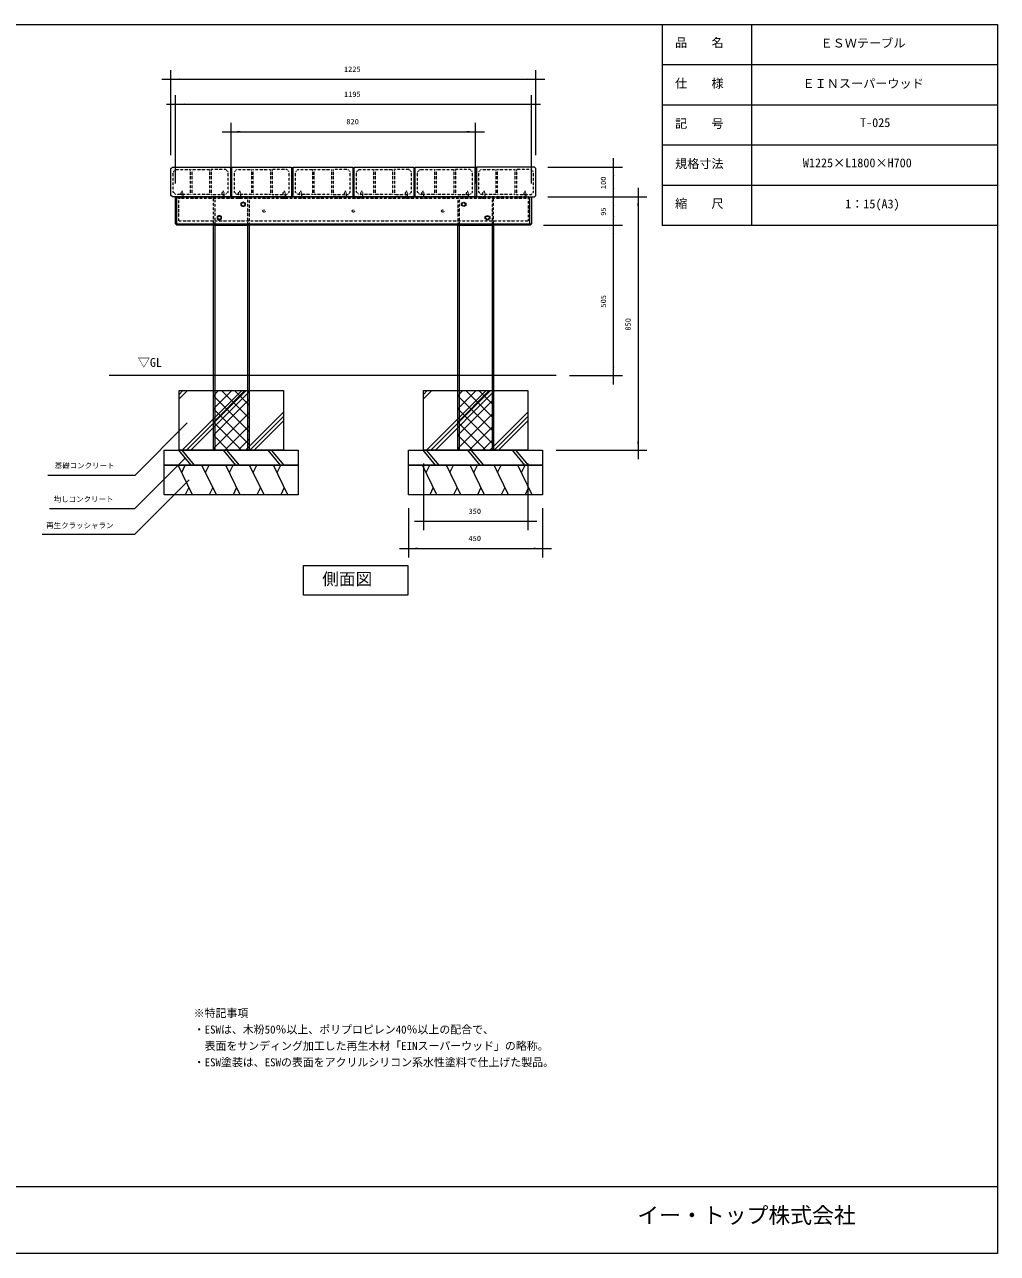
# Model space of a CAD drawing. Units: millimetres, scale not verified. Extents: x -2925 to 2925, y -2062 to 2062.
# Drawn here: x -340 to 2925, y -2062 to 2062 of the extents above; entities that cross this region are included whole.
import ezdxf
from ezdxf.enums import TextEntityAlignment as Align

# ---------------------------------------------------------------- set-up
doc = ezdxf.new("R2010")
doc.units = ezdxf.units.MM
doc.header["$LTSCALE"] = 10
doc.linetypes.add('USER5', pattern=[0.208282, 0.069427, -0.138855])
doc.layers.add('0-1_IMPORTED', color=30, linetype='Continuous', lineweight=18)
doc.styles.add('ＭＳ ゴシック', font='')
doc.styles.get('ＭＳ ゴシック').set_extended_font_data('MS Gothic')

msp = doc.modelspace()

# ---------------------------------------------------------------- linework, layer by layer
at = {"layer": '0-1_IMPORTED'}
for p, q in [((1800, 2062.5), (1800, 1387.5)), ((2100, 2062.5), (2100, 1387.5)), ((2925, 1927.5), (1800, 1927.5)), ((2925, 1792.5), (1800, 1792.5)), ((2925, 1657.5), (1800, 1657.5)), ((2925, 1522.5), (1800, 1522.5)), ((171.5, 1389), (171.5, 1484)), ((1356.5, 1389), (1356.5, 1484)), ((166.5, 1394), (1361.5, 1394)), ((299, 1389), (299, 634)), ((409, 1389), (409, 634)), ((1119, 1389), (1119, 634)), ((1229, 1389), (1229, 634)), ((2925, 1387.5), (1800, 1387.5)), ((1444, 884), (-56, 884)), ((179, 806.26), (206.74, 834)), ((179, 821.11), (191.89, 834)), ((189.17, 634), (389.17, 834)), ((204.02, 634), (404.02, 834)), ((218.87, 634), (418.87, 834)), ((294, 816.46), (311.54, 834)), ((294, 772.26), (355.74, 834)), ((294, 728.07), (399.93, 834)), ((414, 740.92), (320.92, 834)), ((414, 785.12), (365.12, 834)), ((414, 829.31), (409.31, 834)), ((999, 806.26), (1026.74, 834)), ((999, 821.11), (1011.89, 834)), ((1009.17, 634), (1209.17, 834)), ((1024.02, 634), (1224.02, 834)), ((1038.87, 634), (1238.87, 834)), ((1114, 816.46), (1131.54, 834)), ((1114, 772.26), (1175.74, 834)), ((1114, 728.07), (1219.93, 834)), ((1234, 740.92), (1140.92, 834)), ((1234, 785.12), (1185.12, 834)), ((1234, 829.31), (1229.31, 834)), ((414, 696.73), (294, 816.73)), ((294, 683.87), (414, 803.87)), ((1234, 696.73), (1114, 816.73)), ((1114, 683.87), (1234, 803.87)), ((414, 652.53), (294, 772.53)), ((294, 639.68), (414, 759.68)), ((401.3, 634), (529, 761.7)), ((416.15, 634), (529, 746.85)), ((1234, 652.53), (1114, 772.53)), ((1114, 639.68), (1234, 759.68)), ((1221.3, 634), (1349, 761.7)), ((1236.15, 634), (1349, 746.85)), ((388.34, 634), (294, 728.34)), ((332.51, 634), (414, 715.49)), ((431, 634), (529, 732)), ((1208.34, 634), (1114, 728.34)), ((1152.51, 634), (1234, 715.49)), ((1251, 634), (1349, 732)), ((344.15, 634), (294, 684.15)), ((376.71, 634), (414, 671.29)), ((1164.15, 634), (1114, 684.15)), ((1196.71, 634), (1234, 671.29)), ((176.5, 634), (218.26, 584)), ((188.31, 634), (230.07, 584)), ((299.95, 634), (294, 639.95)), ((326.5, 634), (368.26, 584)), ((338.31, 634), (380.07, 584)), ((476.5, 634), (518.26, 584)), ((488.31, 634), (530.07, 584)), ((996.5, 634), (1038.26, 584)), ((1008.31, 634), (1050.07, 584)), ((1119.95, 634), (1114, 639.95)), ((1146.5, 634), (1188.26, 584)), ((1158.31, 634), (1200.07, 584)), ((1296.5, 634), (1338.26, 584)), ((1308.31, 634), (1350.07, 584)), ((224, 484), (175.75, 584)), ((187.82, 559), (199.88, 584)), ((304, 484), (255.75, 584)), ((267.82, 559), (279.88, 584)), ((384, 484), (335.75, 584)), ((347.82, 559), (359.88, 584)), ((464, 484), (415.75, 584)), ((427.82, 559), (439.88, 584)), ((544, 484), (495.75, 584)), ((507.82, 559), (519.88, 584)), ((1044, 484), (995.75, 584)), ((1007.82, 559), (1019.88, 584)), ((1124, 484), (1075.75, 584)), ((1087.82, 559), (1099.88, 584)), ((1204, 484), (1155.75, 584)), ((1167.82, 559), (1179.88, 584)), ((1284, 484), (1235.75, 584)), ((1247.82, 559), (1259.88, 584)), ((1364, 484), (1315.75, 584)), ((1327.82, 559), (1339.88, 584)), ((211.94, 509), (199.88, 484)), ((291.94, 509), (279.88, 484)), ((371.94, 509), (359.88, 484)), ((451.94, 509), (439.88, 484)), ((531.94, 509), (519.88, 484)), ((1031.94, 509), (1019.88, 484)), ((1111.94, 509), (1099.88, 484)), ((1191.94, 509), (1179.88, 484)), ((1271.94, 509), (1259.88, 484)), ((1351.94, 509), (1339.88, 484)), ((-2925, -1837.5), (2925, -1837.5))]:
    msp.add_line(p, q, dxfattribs=at)
at = {"layer": '0-1_IMPORTED', "color": 1}
for p, q in [((151.5, 1624), (151.5, 1909)), ((1376.5, 1624), (1376.5, 1909)), ((121.5, 1879), (151.5, 1879)), ((151.5, 1879), (1376.5, 1879)), ((1376.5, 1879), (1406.5, 1879)), ((166.5, 1529), (166.5, 1825)), ((1361.5, 1529), (1361.5, 1825)), ((136.5, 1795), (166.5, 1795)), ((166.5, 1795), (1361.5, 1795)), ((1361.5, 1795), (1391.5, 1795)), ((354, 1529), (354, 1733)), ((1174, 1529), (1174, 1733)), ((324, 1703), (354, 1703)), ((354, 1703), (1174, 1703)), ((1174, 1703), (1204, 1703)), ((1636.49, 1584), (1636.49, 1614)), ((1416.5, 1584), (1666.49, 1584)), ((1636.49, 1484), (1636.49, 1584)), ((1636.49, 1484), (1636.49, 1514)), ((1719, 1514), (1719, 1484)), ((1416.5, 1484), (1666.49, 1484)), ((1416.5, 1484), (1666.49, 1484)), ((1416.5, 1484), (1749, 1484)), ((1636.49, 1389), (1636.49, 1484)), ((1636.49, 1454), (1636.49, 1484)), ((1719, 1484), (1719, 634)), ((1636.49, 1389), (1636.49, 1419)), ((1401.5, 1389), (1666.49, 1389)), ((1401.5, 1389), (1666.49, 1389)), ((1636.49, 884), (1636.49, 1389)), ((1636.49, 1359), (1636.49, 1389)), ((1489, 884), (1666.49, 884)), ((1636.49, 854), (1636.49, 884)), ((1444, 634), (1749, 634)), ((1719, 634), (1719, 604)), ((999, 589), (999, 365)), ((1349, 589), (1349, 365)), ((949, 439), (949, 274)), ((1399, 439), (1399, 274)), ((969, 395), (999, 395)), ((999, 395), (1349, 395)), ((1349, 395), (1379, 395)), ((919, 304), (949, 304)), ((949, 304), (1399, 304)), ((1399, 304), (1429, 304))]:
    msp.add_line(p, q, dxfattribs=at)
at = {"layer": '0-1_IMPORTED', "linetype": 'USER5'}
for p, q in [((185.93, 1481), (185.93, 1479)), ((191.07, 1479), (191.07, 1481)), ((299, 1480), (299, 1389)), ((323.93, 1481), (323.93, 1479)), ((329.07, 1479), (329.07, 1481)), ((378.93, 1481), (378.93, 1479)), ((384.07, 1479), (384.07, 1481)), ((409, 1480), (409, 1389)), ((528.93, 1481), (528.93, 1479)), ((534.07, 1479), (534.07, 1481)), ((583.93, 1481), (583.93, 1479)), ((589.07, 1479), (589.07, 1481)), ((733.93, 1481), (733.93, 1479)), ((739.07, 1479), (739.07, 1481)), ((788.93, 1481), (788.93, 1479)), ((794.07, 1479), (794.07, 1481)), ((938.93, 1481), (938.93, 1479)), ((944.07, 1479), (944.07, 1481)), ((993.93, 1481), (993.93, 1479)), ((999.07, 1479), (999.07, 1481)), ((1119, 1480), (1119, 1389)), ((1143.93, 1481), (1143.93, 1479)), ((1149.07, 1479), (1149.07, 1481)), ((1198.93, 1481), (1198.93, 1479)), ((1204.07, 1479), (1204.07, 1481)), ((1229, 1480), (1229, 1389)), ((1336.93, 1481), (1336.93, 1479)), ((1342.07, 1479), (1342.07, 1481))]:
    msp.add_line(p, q, dxfattribs=at)
at = {"layer": '0-1_IMPORTED'}
for points in [[(-2925, 2062.5), (2925, 2062.5), (2925, -2062.5), (-2925, -2062.5)], [(313, 1584), (346.5, 1584), (351.5, 1584), (351.5, 1579), (351.5, 1553), (351.5, 1484), (156.5, 1484), (151.5, 1489), (151.5, 1579), (156.5, 1584)], [(356.5, 1484), (356.5, 1538), (356.5, 1579), (356.5, 1584), (361.5, 1584), (551.5, 1584), (556.5, 1584), (556.5, 1579), (556.5, 1538), (556.5, 1484)], [(561.5, 1484), (561.5, 1538), (561.5, 1579), (561.5, 1584), (566.5, 1584), (756.5, 1584), (761.5, 1584), (761.5, 1579), (761.5, 1538), (761.5, 1484)], [(766.5, 1484), (766.5, 1538), (766.5, 1579), (766.5, 1584), (771.5, 1584), (961.5, 1584), (966.5, 1584), (966.5, 1579), (966.5, 1538), (966.5, 1484)], [(971.5, 1484), (971.5, 1538), (971.5, 1579), (971.5, 1584), (976.5, 1584), (1166.5, 1584), (1171.5, 1584), (1171.5, 1579), (1171.5, 1538), (1171.5, 1484)], [(1215, 1584), (1181.5, 1584), (1176.5, 1584), (1176.5, 1579), (1176.5, 1553), (1176.5, 1484), (1371.5, 1484), (1376.5, 1489), (1376.5, 1579), (1371.5, 1584)], [(166.5, 1484), (1361.5, 1484), (1361.5, 1394), (1356.52, 1389), (171.48, 1389), (166.5, 1394)], [(394, 1466.5), (386.5, 1462.75), (386.5, 1455.25), (394, 1451.5), (401.5, 1455.25), (401.5, 1462.75)], [(1134, 1466.5), (1141.5, 1462.75), (1141.5, 1455.25), (1134, 1451.5), (1126.5, 1455.25), (1126.5, 1462.75)], [(314, 1421.5), (306.5, 1417.75), (306.5, 1410.25), (314, 1406.5), (321.5, 1410.25), (321.5, 1417.75)], [(1214, 1421.5), (1221.5, 1417.75), (1221.5, 1410.25), (1214, 1406.5), (1206.5, 1410.25), (1206.5, 1417.75)], [(294, 1389), (414, 1389), (414, 634), (294, 634)], [(1114, 1389), (1234, 1389), (1234, 634), (1114, 634)], [(179, 834), (529, 834), (529, 634), (179, 634)], [(999, 834), (1349, 834), (1349, 634), (999, 634)], [(129, 634), (579, 634), (579, 584), (129, 584)], [(949, 634), (1399, 634), (1399, 584), (949, 584)], [(129, 584), (579, 584), (579, 484), (129, 484)], [(949, 584), (1399, 584), (1399, 484), (949, 484)], [(596.3, 246.95), (946.3, 246.95), (946.3, 146.95), (596.3, 146.95)]]:
    msp.add_lwpolyline(points, close=True, dxfattribs=at)
at = {"layer": '0-1_IMPORTED', "linetype": 'USER5'}
for points in [[(167.5, 1576), (216.5, 1576), (216.5, 1492), (167.5, 1492), (159.5, 1500), (159.5, 1568)], [(222.5, 1576), (280.5, 1576), (280.5, 1492), (222.5, 1492)], [(335.5, 1576), (286.5, 1576), (286.5, 1492), (335.5, 1492), (343.5, 1500), (343.5, 1568)], [(372.5, 1576), (421.5, 1576), (421.5, 1492), (372.5, 1492), (364.5, 1500), (364.5, 1568)], [(427.5, 1576), (485.5, 1576), (485.5, 1492), (427.5, 1492)], [(540.5, 1576), (491.5, 1576), (491.5, 1492), (540.5, 1492), (548.5, 1500), (548.5, 1568)], [(577.5, 1576), (626.5, 1576), (626.5, 1492), (577.5, 1492), (569.5, 1500), (569.5, 1568)], [(632.5, 1576), (690.5, 1576), (690.5, 1492), (632.5, 1492)], [(745.5, 1576), (696.5, 1576), (696.5, 1492), (745.5, 1492), (753.5, 1500), (753.5, 1568)], [(782.5, 1576), (831.5, 1576), (831.5, 1492), (782.5, 1492), (774.5, 1500), (774.5, 1568)], [(837.5, 1576), (895.5, 1576), (895.5, 1492), (837.5, 1492)], [(950.5, 1576), (901.5, 1576), (901.5, 1492), (950.5, 1492), (958.5, 1500), (958.5, 1568)], [(987.5, 1576), (1036.5, 1576), (1036.5, 1492), (987.5, 1492), (979.5, 1500), (979.5, 1568)], [(1042.5, 1576), (1100.5, 1576), (1100.5, 1492), (1042.5, 1492)], [(1155.5, 1576), (1106.5, 1576), (1106.5, 1492), (1155.5, 1492), (1163.5, 1500), (1163.5, 1568)], [(1192.5, 1576), (1241.5, 1576), (1241.5, 1492), (1192.5, 1492), (1184.5, 1500), (1184.5, 1568)], [(1247.5, 1576), (1305.5, 1576), (1305.5, 1492), (1247.5, 1492)], [(1360.5, 1576), (1311.5, 1576), (1311.5, 1492), (1360.5, 1492), (1368.5, 1500), (1368.5, 1568)], [(185.5, 1497), (188.5, 1504), (191.5, 1497), (191.5, 1479), (185.5, 1479)], [(323.5, 1497), (326.5, 1504), (329.5, 1497), (329.5, 1479), (323.5, 1479)], [(378.5, 1497), (381.5, 1504), (384.5, 1497), (384.5, 1479), (378.5, 1479)], [(528.5, 1497), (531.5, 1504), (534.5, 1497), (534.5, 1479), (528.5, 1479)], [(583.5, 1497), (586.5, 1504), (589.5, 1497), (589.5, 1479), (583.5, 1479)], [(733.5, 1497), (736.5, 1504), (739.5, 1497), (739.5, 1479), (733.5, 1479)], [(788.5, 1497), (791.5, 1504), (794.5, 1497), (794.5, 1479), (788.5, 1479)], [(938.5, 1497), (941.5, 1504), (944.5, 1497), (944.5, 1479), (938.5, 1479)], [(993.5, 1497), (996.5, 1504), (999.5, 1497), (999.5, 1479), (993.5, 1479)], [(1143.5, 1497), (1146.5, 1504), (1149.5, 1497), (1149.5, 1479), (1143.5, 1479)], [(1198.5, 1497), (1201.5, 1504), (1204.5, 1497), (1204.5, 1479), (1198.5, 1479)], [(1336.5, 1497), (1339.5, 1504), (1342.5, 1497), (1342.5, 1479), (1336.5, 1479)], [(1351.5, 1484), (176.5, 1484), (176.5, 1404), (1351.5, 1404)], [(176.5, 1484), (1351.5, 1484), (1351.5, 1479), (176.5, 1479)], [(294, 1484), (414, 1484), (414, 1389), (294, 1389)], [(1234, 1484), (1114, 1484), (1114, 1389), (1234, 1389)]]:
    msp.add_lwpolyline(points, close=True, dxfattribs=at)
at = {"layer": '0-1_IMPORTED', "color": 1}
for points in [[(-261, 550.48), (31.38, 550.48), (206.38, 725.48)], [(-256, 437.79), (29.9, 437.79), (199.08, 606.97)], [(-281, 351.65), (29.9, 351.65), (212.25, 534)]]:
    msp.add_lwpolyline(points, dxfattribs=at)
at = {"layer": '0-1_IMPORTED'}
for centre in [(394, 1459), (1134, 1459), (314, 1414), (1214, 1414)]:
    msp.add_circle(centre, 5.75, dxfattribs=at)
at = {"layer": '0-1_IMPORTED', "linetype": 'USER5'}
for centre in [(464, 1436.5), (764, 1436.5), (1064, 1436.5)]:
    msp.add_circle(centre, 4, dxfattribs=at)
at = {"layer": '0-1_IMPORTED', "color": 1}
for points in [[(151.5, 1879), (181.5, 1881.62), (181.5, 1876.38)], [(1376.5, 1879), (1346.5, 1876.38), (1346.5, 1881.62)], [(166.5, 1795), (196.5, 1797.62), (196.5, 1792.38)], [(1361.5, 1795), (1331.5, 1792.38), (1331.5, 1797.62)], [(354, 1703), (384, 1705.62), (384, 1700.38)], [(1174, 1703), (1144, 1700.38), (1144, 1705.62)], [(1636.49, 1584), (1639.12, 1554), (1633.87, 1554)], [(1636.49, 1484), (1633.87, 1514), (1639.12, 1514)], [(1636.49, 1484), (1639.12, 1454), (1633.87, 1454)], [(1719, 1484), (1721.62, 1454), (1716.38, 1454)], [(1636.49, 1389), (1633.87, 1419), (1639.12, 1419)], [(1636.49, 1389), (1639.12, 1359), (1633.87, 1359)], [(1636.49, 884), (1633.87, 914), (1639.12, 914)], [(1719, 634), (1716.38, 664), (1721.62, 664)], [(999, 395), (1029, 397.62), (1029, 392.38)], [(1349, 395), (1319, 392.38), (1319, 397.62)], [(949, 304), (979, 306.62), (979, 301.38)], [(1399, 304), (1369, 301.38), (1369, 306.62)]]:
    msp.add_solid(points, dxfattribs=at)

# ---------------------------------------------------------------- texts
at = {"layer": '0-1_IMPORTED', "color": 7, "style": 'ＭＳ ゴシック'}
for s, height, p in [('品\u3000\u3000名', 29.85, (1843.3, 1978.04)), ('ＥＳＷテーブル', 29.85, (2331.38, 1976.58)), ('1225', 17.91, (732.25, 1898.45)), ('仕\u3000\u3000様', 29.85, (1843.3, 1841.58)), ('ＥＩＮスーパーウッド', 29.85, (2270.85, 1840.87)), ('1195', 17.91, (732.25, 1814.45)), ('820', 17.91, (740.19, 1722.45)), ('記\u3000\u3000号', 29.85, (1843.3, 1706.58)), ('T-025', 29.85, (2464.1, 1709.49)), ('規格寸法', 29.85, (1843.3, 1571.58)), ('W1225×L1800×H700', 29.85, (2272.12, 1574.49)), ('縮\u3000\u3000尺', 29.85, (1843.3, 1438.04)), ('1：15(A3)', 29.85, (2414.1, 1436.58)), ('▽GL', 29.85, (40.28, 904.49)), ('基礎コンクリート', 17.91, (-238.25, 567.49)), ('均しコンクリート', 17.91, (-241.81, 454.8)), ('350', 17.91, (1150.19, 414.44)), ('再生クラッシャラン', 17.91, (-266.84, 366.58)), ('450', 17.91, (1150.19, 323.45)), ('側面図', 41, (659.3, 168.61)), ('※特記事項', 26.87, (227.99, -1277.55)), ('・ESWは、木粉50％以上、ポリプロピレン40％以上の配合で、', 26.87, (227.99, -1332.52)), ('  表面をサンディング加工した再生木材「EINスーパーウッド」の略称。', 26.87, (227.99, -1387.5)), ('・ESW塗装は、ESWの表面をアクリルシリコン系水性塗料で仕上げた製品。', 26.87, (227.99, -1442.47)), ('イー・トップ株式会社', 53.74, (1716.55, -1977.29))]:
    msp.add_text(s, height=height, dxfattribs=at).set_placement(p, align=Align.BOTTOM_LEFT)
for s, p in [('100', (1617.05, 1510.19)), ('95', (1617.05, 1420.62)), ('505', (1617.05, 1112.69)), ('850', (1699.55, 1035.19))]:
    msp.add_text(s, height=17.91, rotation=90, dxfattribs=at).set_placement(p, align=Align.BOTTOM_LEFT)

doc.saveas('drawing.dxf')
